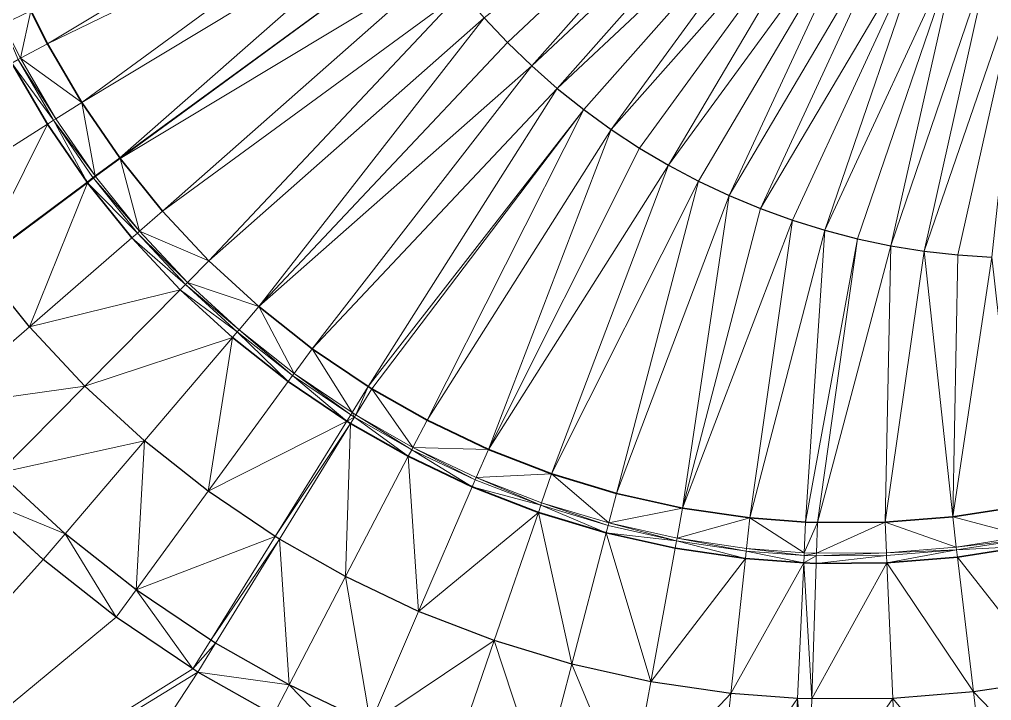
# Model space of a CAD drawing. Header units: metres. Extents: x 246428 to 246884, y 7418966 to 7419490.
# Drawn here: x 246562.6 to 246576.93, y 7419286.59 to 7419296.63 of the extents above; entities that cross this region are included whole.
import ezdxf

# ---------------------------------------------------------------- set-up
doc = ezdxf.new("R2010")
doc.units = ezdxf.units.M
doc.linetypes.add('blank name', pattern=[0])
doc.linetypes.add('HIDDEN', pattern=[9.525, 6.35, -3.175])
doc.layers.add('_12D_UNMAPPED', color=7, linetype='Continuous')
doc.layers.add('BATTER', color=250, linetype='HIDDEN', lineweight=25)
doc.layers.add('GRADELINES', color=250, linetype='HIDDEN', lineweight=25)
for name, color, linetype, lineweight, true_color in [('KERB_BACK', 7, 'Continuous', 35, 0x5fd2ff), ('KERB_LINE', 7, 'Continuous', 18, 0xb9b9b9), ('KERB_LIP', 7, 'Continuous', 35, 0x5fd2ff), ('KERB_TOP', 7, 'Continuous', 18, 0xb9b9b9)]:
    doc.layers.add(name, color=color, linetype=linetype, lineweight=lineweight, true_color=true_color)

msp = doc.modelspace()

# ---------------------------------------------------------------- linework, layer by layer
at = {"layer": '_12D_UNMAPPED', "color": 3, "linetype": 'blank name', "lineweight": 0}
for points in [[(246569.792, 7419296.296, 32.479), (246569.449, 7419296.659, 32.47), (246573.758, 7419300.011, 32.322)], [(246570.152, 7419295.948, 32.488), (246569.792, 7419296.296, 32.479), (246573.758, 7419300.011, 32.322)], [(246570.152, 7419295.948, 32.488), (246573.758, 7419300.011, 32.322), (246574.084, 7419299.633, 32.34)], [(246570.527, 7419295.618, 32.497), (246570.152, 7419295.948, 32.488), (246574.084, 7419299.633, 32.34)], [(246570.527, 7419295.618, 32.497), (246574.084, 7419299.633, 32.34), (246574.434, 7419299.275, 32.359)], [(246570.918, 7419295.306, 32.506), (246570.527, 7419295.618, 32.497), (246574.434, 7419299.275, 32.359)], [(246571.322, 7419295.013, 32.515), (246570.918, 7419295.306, 32.506), (246574.434, 7419299.275, 32.359)], [(246571.322, 7419295.013, 32.515), (246574.434, 7419299.275, 32.359), (246574.805, 7419298.94, 32.378)], [(246567.778, 7419299.139, 32.416), (246563.011, 7419296.273, 32.271), (246562.764, 7419296.76, 32.263)], [(246567.778, 7419299.139, 32.416), (246568.007, 7419298.695, 32.425), (246563.011, 7419296.273, 32.271)], [(246561.698, 7419298.97, 32.226), (246562.764, 7419296.76, 32.263), (246562.359, 7419296.564, 32.238)], [(246571.74, 7419294.738, 32.524), (246571.322, 7419295.013, 32.515), (246574.805, 7419298.94, 32.378)], [(246572.171, 7419294.484, 32.533), (246571.74, 7419294.738, 32.524), (246574.805, 7419298.94, 32.378)], [(246572.171, 7419294.484, 32.533), (246574.805, 7419298.94, 32.378), (246575.196, 7419298.629, 32.397)], [(246568.007, 7419298.695, 32.425), (246563.515, 7419295.409, 32.286), (246563.011, 7419296.273, 32.271)], [(246568.007, 7419298.695, 32.425), (246568.257, 7419298.262, 32.434), (246563.515, 7419295.409, 32.286)], [(246572.612, 7419294.25, 32.542), (246572.171, 7419294.484, 32.533), (246575.196, 7419298.629, 32.397)], [(246573.065, 7419294.037, 32.551), (246572.612, 7419294.25, 32.542), (246575.196, 7419298.629, 32.397)], [(246573.065, 7419294.037, 32.551), (246575.196, 7419298.629, 32.397), (246575.605, 7419298.342, 32.416)], [(246573.526, 7419293.845, 32.561), (246573.065, 7419294.037, 32.551), (246575.605, 7419298.342, 32.416)], [(246573.526, 7419293.845, 32.561), (246575.605, 7419298.342, 32.416), (246576.032, 7419298.082, 32.435)], [(246568.257, 7419298.262, 32.434), (246564.075, 7419294.594, 32.301), (246563.515, 7419295.409, 32.286)], [(246568.257, 7419298.262, 32.434), (246568.526, 7419297.841, 32.443), (246564.075, 7419294.594, 32.301)], [(246573.996, 7419293.675, 32.57), (246573.526, 7419293.845, 32.561), (246576.032, 7419298.082, 32.435)], [(246574.474, 7419293.527, 32.579), (246573.996, 7419293.675, 32.57), (246576.032, 7419298.082, 32.435)], [(246574.474, 7419293.527, 32.579), (246576.032, 7419298.082, 32.435), (246576.474, 7419297.848, 32.454)], [(246568.526, 7419297.841, 32.443), (246564.081, 7419294.585, 32.301), (246564.075, 7419294.594, 32.301)], [(246568.526, 7419297.841, 32.443), (246564.075, 7419294.594, 32.301), (246564.075, 7419294.594, 32.301)], [(246568.526, 7419297.841, 32.443), (246568.815, 7419297.433, 32.452), (246564.081, 7419294.585, 32.301)], [(246574.958, 7419293.401, 32.588), (246574.474, 7419293.527, 32.579), (246576.474, 7419297.848, 32.454)], [(246575.447, 7419293.298, 32.597), (246574.958, 7419293.401, 32.588), (246576.474, 7419297.848, 32.454)], [(246575.447, 7419293.298, 32.597), (246576.474, 7419297.848, 32.454), (246576.929, 7419297.642, 32.472)], [(246575.941, 7419293.219, 32.606), (246575.447, 7419293.298, 32.597), (246576.929, 7419297.642, 32.472)], [(246575.941, 7419293.219, 32.606), (246576.929, 7419297.642, 32.472), (246577.397, 7419297.465, 32.491)], [(246568.815, 7419297.433, 32.452), (246564.708, 7419293.806, 32.316), (246564.081, 7419294.585, 32.301)], [(246568.815, 7419297.433, 32.452), (246569.123, 7419297.039, 32.461), (246564.708, 7419293.806, 32.316)], [(246576.438, 7419293.162, 32.615), (246575.941, 7419293.219, 32.606), (246577.397, 7419297.465, 32.491)], [(246576.936, 7419293.129, 32.624), (246576.438, 7419293.162, 32.615), (246577.397, 7419297.465, 32.491)], [(246569.123, 7419297.039, 32.461), (246565.391, 7419293.077, 32.331), (246564.708, 7419293.806, 32.316)], [(246565.391, 7419293.077, 32.331), (246569.123, 7419297.039, 32.461), (246569.449, 7419296.659, 32.47)], [(246562.764, 7419296.76, 32.263), (246562.614, 7419296.061, 32.246), (246562.359, 7419296.564, 32.238)], [(246562.764, 7419296.76, 32.263), (246563.011, 7419296.273, 32.271), (246562.614, 7419296.061, 32.246)], [(246562.359, 7419296.564, 32.238), (246562.614, 7419296.061, 32.246), (246562.579, 7419296.042, 32.396)], [(246566.127, 7419292.4, 32.346), (246565.391, 7419293.077, 32.331), (246569.449, 7419296.659, 32.47)], [(246566.127, 7419292.4, 32.346), (246569.449, 7419296.659, 32.47), (246569.792, 7419296.296, 32.479)], [(246563.011, 7419296.273, 32.271), (246563.515, 7419295.409, 32.286), (246562.614, 7419296.061, 32.246)], [(246566.127, 7419292.4, 32.346), (246569.792, 7419296.296, 32.479), (246570.152, 7419295.948, 32.488)], [(246562.482, 7419295.99, 32.396), (246563.008, 7419295.088, 32.411), (246560.841, 7419293.714, 32.386)], [(246562.579, 7419296.042, 32.396), (246563.101, 7419295.147, 32.411), (246562.482, 7419295.99, 32.396)], [(246563.101, 7419295.147, 32.411), (246563.008, 7419295.088, 32.411), (246562.482, 7419295.99, 32.396)], [(246562.614, 7419296.061, 32.246), (246563.135, 7419295.168, 32.261), (246562.579, 7419296.042, 32.396)], [(246563.135, 7419295.168, 32.261), (246563.101, 7419295.147, 32.411), (246562.579, 7419296.042, 32.396)], [(246563.515, 7419295.409, 32.286), (246563.135, 7419295.168, 32.261), (246562.614, 7419296.061, 32.246)], [(246566.912, 7419291.78, 32.361), (246566.127, 7419292.4, 32.346), (246570.152, 7419295.948, 32.488)], [(246570.527, 7419295.618, 32.497), (246566.912, 7419291.78, 32.361), (246570.152, 7419295.948, 32.488)], [(246570.527, 7419295.618, 32.497), (246567.741, 7419291.221, 32.376), (246566.912, 7419291.78, 32.361)], [(246567.741, 7419291.221, 32.376), (246570.527, 7419295.618, 32.497), (246570.918, 7419295.306, 32.506)], [(246563.515, 7419295.409, 32.286), (246563.713, 7419294.326, 32.276), (246563.135, 7419295.168, 32.261)], [(246563.515, 7419295.409, 32.286), (246564.075, 7419294.594, 32.301), (246563.713, 7419294.326, 32.276)], [(246567.795, 7419291.187, 32.377), (246567.741, 7419291.221, 32.376), (246570.918, 7419295.306, 32.506)], [(246567.795, 7419291.187, 32.377), (246567.795, 7419291.187, 32.377), (246570.918, 7419295.306, 32.506)], [(246568.609, 7419290.725, 32.391), (246567.795, 7419291.187, 32.377), (246570.918, 7419295.306, 32.506)], [(246568.609, 7419290.725, 32.391), (246570.918, 7419295.306, 32.506), (246571.322, 7419295.013, 32.515)], [(246563.101, 7419295.147, 32.411), (246563.593, 7419294.237, 32.426), (246563.008, 7419295.088, 32.411)], [(246563.135, 7419295.168, 32.261), (246563.713, 7419294.326, 32.276), (246563.101, 7419295.147, 32.411)], [(246563.713, 7419294.326, 32.276), (246563.681, 7419294.302, 32.426), (246563.101, 7419295.147, 32.411)], [(246563.101, 7419295.147, 32.411), (246563.681, 7419294.302, 32.426), (246563.593, 7419294.237, 32.426)], [(246563.008, 7419295.088, 32.411), (246561.988, 7419293.043, 32.406), (246560.841, 7419293.714, 32.386)], [(246563.593, 7419294.237, 32.426), (246561.988, 7419293.043, 32.406), (246563.008, 7419295.088, 32.411)], [(246569.512, 7419290.296, 32.406), (246568.609, 7419290.725, 32.391), (246571.322, 7419295.013, 32.515)], [(246569.512, 7419290.296, 32.406), (246571.322, 7419295.013, 32.515), (246571.74, 7419294.738, 32.524)], [(246569.512, 7419290.296, 32.406), (246571.74, 7419294.738, 32.524), (246572.171, 7419294.484, 32.533)], [(246564.075, 7419294.594, 32.301), (246564.075, 7419294.594, 32.301), (246563.713, 7419294.326, 32.276)], [(246564.075, 7419294.594, 32.301), (246563.714, 7419294.326, 32.276), (246563.713, 7419294.326, 32.276)], [(246564.075, 7419294.594, 32.301), (246563.72, 7419294.317, 32.276), (246563.714, 7419294.326, 32.276)], [(246564.075, 7419294.594, 32.301), (246564.081, 7419294.585, 32.301), (246563.72, 7419294.317, 32.276)], [(246564.081, 7419294.585, 32.301), (246564.368, 7419293.511, 32.291), (246563.72, 7419294.317, 32.276)], [(246564.081, 7419294.585, 32.301), (246564.708, 7419293.806, 32.316), (246564.368, 7419293.511, 32.291)], [(246570.444, 7419289.936, 32.421), (246569.512, 7419290.296, 32.406), (246572.171, 7419294.484, 32.533)], [(246570.444, 7419289.936, 32.421), (246572.171, 7419294.484, 32.533), (246572.612, 7419294.25, 32.542)], [(246563.681, 7419294.302, 32.426), (246563.681, 7419294.302, 32.426), (246563.593, 7419294.236, 32.426)], [(246563.681, 7419294.302, 32.426), (246563.593, 7419294.236, 32.426), (246563.593, 7419294.237, 32.426)], [(246563.681, 7419294.302, 32.426), (246563.688, 7419294.293, 32.426), (246563.593, 7419294.236, 32.426)], [(246563.688, 7419294.293, 32.426), (246563.6, 7419294.227, 32.426), (246563.593, 7419294.236, 32.426)], [(246563.688, 7419294.293, 32.426), (246564.338, 7419293.485, 32.441), (246563.6, 7419294.227, 32.426)], [(246563.714, 7419294.326, 32.276), (246563.681, 7419294.302, 32.426), (246563.681, 7419294.302, 32.426)], [(246563.713, 7419294.326, 32.276), (246563.714, 7419294.326, 32.276), (246563.681, 7419294.302, 32.426)], [(246563.714, 7419294.326, 32.276), (246563.72, 7419294.317, 32.276), (246563.681, 7419294.302, 32.426)], [(246563.72, 7419294.317, 32.276), (246563.688, 7419294.293, 32.426), (246563.681, 7419294.302, 32.426)], [(246563.72, 7419294.317, 32.276), (246564.368, 7419293.511, 32.291), (246563.688, 7419294.293, 32.426)], [(246564.368, 7419293.511, 32.291), (246564.338, 7419293.485, 32.441), (246563.688, 7419294.293, 32.426)], [(246563.593, 7419294.236, 32.426), (246561.988, 7419293.043, 32.406), (246563.593, 7419294.237, 32.426)], [(246561.988, 7419293.043, 32.406), (246561.988, 7419293.043, 32.406), (246563.593, 7419294.237, 32.426)], [(246563.6, 7419294.227, 32.426), (246561.988, 7419293.043, 32.406), (246563.593, 7419294.236, 32.426)], [(246561.996, 7419293.033, 32.406), (246561.988, 7419293.043, 32.406), (246563.6, 7419294.227, 32.426)], [(246562.745, 7419292.102, 32.421), (246561.996, 7419293.033, 32.406), (246563.6, 7419294.227, 32.426)], [(246564.255, 7419293.413, 32.441), (246562.745, 7419292.102, 32.421), (246563.6, 7419294.227, 32.426)], [(246564.338, 7419293.485, 32.441), (246564.255, 7419293.413, 32.441), (246563.6, 7419294.227, 32.426)], [(246571.401, 7419289.646, 32.436), (246570.444, 7419289.936, 32.421), (246572.612, 7419294.25, 32.542)], [(246571.401, 7419289.646, 32.436), (246572.612, 7419294.25, 32.542), (246573.065, 7419294.037, 32.551)], [(246572.377, 7419289.428, 32.451), (246571.401, 7419289.646, 32.436), (246573.065, 7419294.037, 32.551)], [(246572.377, 7419289.428, 32.451), (246573.065, 7419294.037, 32.551), (246573.526, 7419293.845, 32.561)], [(246572.377, 7419289.428, 32.451), (246573.526, 7419293.845, 32.561), (246573.996, 7419293.675, 32.57)], [(246564.708, 7419293.806, 32.316), (246565.391, 7419293.077, 32.331), (246564.368, 7419293.511, 32.291)], [(246573.366, 7419289.285, 32.466), (246572.377, 7419289.428, 32.451), (246573.996, 7419293.675, 32.57)], [(246573.366, 7419289.285, 32.466), (246573.996, 7419293.675, 32.57), (246574.474, 7419293.527, 32.579)], [(246564.969, 7419292.65, 32.456), (246562.745, 7419292.102, 32.421), (246564.255, 7419293.413, 32.441)], [(246564.338, 7419293.485, 32.441), (246565.046, 7419292.729, 32.456), (246564.255, 7419293.413, 32.441)], [(246565.046, 7419292.729, 32.456), (246564.969, 7419292.65, 32.456), (246564.255, 7419293.413, 32.441)], [(246564.368, 7419293.511, 32.291), (246565.075, 7419292.757, 32.306), (246564.338, 7419293.485, 32.441)], [(246565.075, 7419292.757, 32.306), (246565.046, 7419292.729, 32.456), (246564.338, 7419293.485, 32.441)], [(246565.391, 7419293.077, 32.331), (246565.075, 7419292.757, 32.306), (246564.368, 7419293.511, 32.291)], [(246574.19, 7419289.222, 32.479), (246573.366, 7419289.285, 32.466), (246574.474, 7419293.527, 32.579)], [(246574.19, 7419289.222, 32.479), (246574.474, 7419293.527, 32.579), (246574.958, 7419293.401, 32.588)], [(246574.364, 7419289.216, 32.484), (246574.19, 7419289.222, 32.479), (246574.958, 7419293.401, 32.588)], [(246575.447, 7419293.298, 32.597), (246574.364, 7419289.216, 32.484), (246574.958, 7419293.401, 32.588)], [(246575.447, 7419293.298, 32.597), (246575.363, 7419289.221, 32.512), (246574.364, 7419289.216, 32.484)], [(246575.447, 7419293.298, 32.597), (246575.941, 7419293.219, 32.606), (246575.363, 7419289.221, 32.512)], [(246575.941, 7419293.219, 32.606), (246576.36, 7419289.302, 32.54), (246575.363, 7419289.221, 32.512)], [(246575.941, 7419293.219, 32.606), (246576.438, 7419293.162, 32.615), (246576.36, 7419289.302, 32.54)], [(246576.438, 7419293.162, 32.615), (246576.936, 7419293.129, 32.624), (246576.36, 7419289.302, 32.54)], [(246576.936, 7419293.129, 32.624), (246577.348, 7419289.456, 32.568), (246576.36, 7419289.302, 32.54)], [(246561.996, 7419293.033, 32.406), (246562.745, 7419292.102, 32.421), (246561.386, 7419290.922, 33.321)], [(246565.391, 7419293.077, 32.331), (246566.127, 7419292.4, 32.346), (246565.075, 7419292.757, 32.306)], [(246565.046, 7419292.729, 32.456), (246565.809, 7419292.027, 32.471), (246564.969, 7419292.65, 32.456)], [(246565.075, 7419292.757, 32.306), (246565.835, 7419292.058, 32.321), (246565.046, 7419292.729, 32.456)], [(246565.835, 7419292.058, 32.321), (246565.809, 7419292.027, 32.471), (246565.046, 7419292.729, 32.456)], [(246566.127, 7419292.4, 32.346), (246565.835, 7419292.058, 32.321), (246565.075, 7419292.757, 32.306)], [(246564.969, 7419292.65, 32.456), (246563.561, 7419291.23, 32.436), (246562.745, 7419292.102, 32.421)], [(246564.969, 7419292.65, 32.456), (246565.738, 7419291.943, 32.471), (246563.561, 7419291.23, 32.436)], [(246565.809, 7419292.027, 32.471), (246565.738, 7419291.943, 32.471), (246564.969, 7419292.65, 32.456)], [(246566.127, 7419292.4, 32.346), (246566.646, 7419291.417, 32.336), (246565.835, 7419292.058, 32.321)], [(246566.127, 7419292.4, 32.346), (246566.912, 7419291.78, 32.361), (246566.646, 7419291.417, 32.336)], [(246562.745, 7419292.102, 32.421), (246563.561, 7419291.23, 32.436), (246561.386, 7419290.922, 33.321)], [(246565.809, 7419292.027, 32.471), (246566.558, 7419291.296, 32.486), (246565.738, 7419291.943, 32.471)], [(246565.835, 7419292.058, 32.321), (246566.623, 7419291.385, 32.486), (246565.809, 7419292.027, 32.471)], [(246565.809, 7419292.027, 32.471), (246566.623, 7419291.385, 32.486), (246566.558, 7419291.296, 32.486)], [(246565.835, 7419292.058, 32.321), (246566.646, 7419291.417, 32.336), (246566.623, 7419291.385, 32.486)], [(246565.738, 7419291.943, 32.471), (246564.44, 7419290.421, 32.451), (246563.561, 7419291.23, 32.436)], [(246565.738, 7419291.943, 32.471), (246565.378, 7419289.681, 32.466), (246564.44, 7419290.421, 32.451)], [(246565.738, 7419291.943, 32.471), (246566.558, 7419291.296, 32.486), (246565.378, 7419289.681, 32.466)], [(246566.912, 7419291.78, 32.361), (246567.503, 7419290.839, 32.351), (246566.646, 7419291.417, 32.336)], [(246566.912, 7419291.78, 32.361), (246567.741, 7419291.221, 32.376), (246567.503, 7419290.839, 32.351)], [(246566.623, 7419291.385, 32.486), (246567.424, 7419290.711, 32.501), (246566.558, 7419291.296, 32.486)], [(246566.646, 7419291.417, 32.336), (246567.482, 7419290.805, 32.501), (246566.623, 7419291.385, 32.486)], [(246566.623, 7419291.385, 32.486), (246567.482, 7419290.805, 32.501), (246567.424, 7419290.711, 32.501)], [(246566.646, 7419291.417, 32.336), (246567.503, 7419290.839, 32.351), (246567.482, 7419290.805, 32.501)], [(246566.558, 7419291.296, 32.486), (246567.424, 7419290.711, 32.501), (246565.378, 7419289.681, 32.466)], [(246563.561, 7419291.23, 32.436), (246562.294, 7419289.951, 33.336), (246561.386, 7419290.922, 33.321)], [(246563.561, 7419291.23, 32.436), (246564.44, 7419290.421, 32.451), (246562.294, 7419289.951, 33.336)], [(246567.741, 7419291.221, 32.376), (246567.559, 7419290.804, 32.352), (246567.503, 7419290.839, 32.351)], [(246567.741, 7419291.221, 32.376), (246567.795, 7419291.187, 32.377), (246567.559, 7419290.804, 32.352)], [(246567.795, 7419291.187, 32.377), (246567.559, 7419290.804, 32.352), (246567.559, 7419290.804, 32.352)], [(246567.795, 7419291.187, 32.377), (246568.4, 7419290.326, 32.366), (246567.559, 7419290.804, 32.352)], [(246567.795, 7419291.187, 32.377), (246567.795, 7419291.187, 32.377), (246567.559, 7419290.804, 32.352)], [(246567.795, 7419291.187, 32.377), (246568.609, 7419290.725, 32.391), (246568.4, 7419290.326, 32.366)], [(246567.503, 7419290.839, 32.351), (246567.538, 7419290.77, 32.502), (246567.482, 7419290.805, 32.501)], [(246567.503, 7419290.839, 32.351), (246567.559, 7419290.804, 32.352), (246567.538, 7419290.77, 32.502)], [(246567.424, 7419290.711, 32.501), (246566.368, 7419289.013, 32.481), (246565.378, 7419289.681, 32.466)], [(246567.424, 7419290.711, 32.501), (246567.48, 7419290.676, 32.502), (246566.368, 7419289.013, 32.481)], [(246567.48, 7419290.676, 32.502), (246566.433, 7419288.973, 32.482), (246566.368, 7419289.013, 32.481)], [(246567.481, 7419290.676, 32.502), (246567.405, 7419288.421, 32.496), (246566.433, 7419288.973, 32.482)], [(246567.481, 7419290.676, 32.502), (246566.433, 7419288.973, 32.482), (246566.433, 7419288.973, 32.482)], [(246567.48, 7419290.676, 32.502), (246567.481, 7419290.676, 32.502), (246566.433, 7419288.973, 32.482)], [(246567.481, 7419290.676, 32.502), (246568.331, 7419290.194, 32.516), (246567.405, 7419288.421, 32.496)], [(246567.482, 7419290.805, 32.501), (246567.538, 7419290.77, 32.502), (246567.424, 7419290.711, 32.501)], [(246567.538, 7419290.77, 32.502), (246567.48, 7419290.676, 32.502), (246567.424, 7419290.711, 32.501)], [(246567.538, 7419290.77, 32.502), (246567.481, 7419290.676, 32.502), (246567.48, 7419290.676, 32.502)], [(246567.538, 7419290.77, 32.502), (246567.538, 7419290.77, 32.502), (246567.48, 7419290.676, 32.502)], [(246567.538, 7419290.77, 32.502), (246568.331, 7419290.194, 32.516), (246567.481, 7419290.676, 32.502)], [(246567.559, 7419290.804, 32.352), (246567.559, 7419290.804, 32.352), (246567.538, 7419290.77, 32.502)], [(246567.559, 7419290.804, 32.352), (246567.538, 7419290.77, 32.502), (246567.538, 7419290.77, 32.502)], [(246567.559, 7419290.804, 32.352), (246568.382, 7419290.291, 32.516), (246567.538, 7419290.77, 32.502)], [(246567.538, 7419290.77, 32.502), (246568.382, 7419290.291, 32.516), (246568.331, 7419290.194, 32.516)], [(246567.559, 7419290.804, 32.352), (246568.4, 7419290.326, 32.366), (246568.382, 7419290.291, 32.516)], [(246568.609, 7419290.725, 32.391), (246569.512, 7419290.296, 32.406), (246568.4, 7419290.326, 32.366)], [(246564.44, 7419290.421, 32.451), (246563.273, 7419289.052, 33.351), (246562.294, 7419289.951, 33.336)], [(246564.44, 7419290.421, 32.451), (246564.316, 7419288.228, 33.366), (246563.273, 7419289.052, 33.351)], [(246564.44, 7419290.421, 32.451), (246565.378, 7419289.681, 32.466), (246564.316, 7419288.228, 33.366)], [(246568.382, 7419290.291, 32.516), (246569.275, 7419289.745, 32.531), (246568.331, 7419290.194, 32.516)], [(246568.4, 7419290.326, 32.366), (246569.318, 7419289.846, 32.531), (246568.382, 7419290.291, 32.516)], [(246568.382, 7419290.291, 32.516), (246569.318, 7419289.846, 32.531), (246569.275, 7419289.745, 32.531)], [(246569.512, 7419290.296, 32.406), (246569.334, 7419289.883, 32.381), (246568.4, 7419290.326, 32.366)], [(246568.4, 7419290.326, 32.366), (246569.334, 7419289.883, 32.381), (246569.318, 7419289.846, 32.531)], [(246569.334, 7419289.883, 32.381), (246569.512, 7419290.296, 32.406), (246570.444, 7419289.936, 32.421)], [(246568.331, 7419290.194, 32.516), (246568.484, 7419287.908, 32.511), (246567.405, 7419288.421, 32.496)], [(246568.331, 7419290.194, 32.516), (246569.275, 7419289.745, 32.531), (246568.484, 7419287.908, 32.511)], [(246562.294, 7419289.951, 33.336), (246563.273, 7419289.052, 33.351), (246561.942, 7419289.596, 33.326)], [(246569.275, 7419289.745, 32.531), (246569.318, 7419289.846, 32.531), (246570.285, 7419289.472, 32.546)], [(246569.318, 7419289.846, 32.531), (246569.334, 7419289.883, 32.381), (246570.285, 7419289.472, 32.546)], [(246569.334, 7419289.883, 32.381), (246570.444, 7419289.936, 32.421), (246570.298, 7419289.51, 32.396)], [(246569.334, 7419289.883, 32.381), (246570.298, 7419289.51, 32.396), (246570.285, 7419289.472, 32.546)], [(246570.444, 7419289.936, 32.421), (246571.287, 7419289.211, 32.411), (246570.298, 7419289.51, 32.396)], [(246570.444, 7419289.936, 32.421), (246571.401, 7419289.646, 32.436), (246571.287, 7419289.211, 32.411)], [(246565.378, 7419289.681, 32.466), (246566.368, 7419289.013, 32.481), (246564.316, 7419288.228, 33.366)], [(246568.484, 7419287.908, 32.511), (246569.275, 7419289.745, 32.531), (246570.249, 7419289.368, 32.546)], [(246569.275, 7419289.745, 32.531), (246570.285, 7419289.472, 32.546), (246570.249, 7419289.368, 32.546)], [(246561.942, 7419289.596, 33.326), (246562.948, 7419288.671, 33.341), (246556.799, 7419281.845, 31.365)], [(246563.273, 7419289.052, 33.351), (246562.948, 7419288.671, 33.341), (246561.942, 7419289.596, 33.326)], [(246571.401, 7419289.646, 32.436), (246572.377, 7419289.428, 32.451), (246571.287, 7419289.211, 32.411)], [(246570.285, 7419289.472, 32.546), (246571.249, 7419289.065, 32.561), (246570.249, 7419289.368, 32.546)], [(246570.298, 7419289.51, 32.396), (246571.277, 7419289.172, 32.561), (246570.285, 7419289.472, 32.546)], [(246570.285, 7419289.472, 32.546), (246571.277, 7419289.172, 32.561), (246571.249, 7419289.065, 32.561)], [(246570.298, 7419289.51, 32.396), (246571.287, 7419289.211, 32.411), (246571.277, 7419289.172, 32.561)], [(246572.377, 7419289.428, 32.451), (246572.296, 7419288.986, 32.426), (246571.287, 7419289.211, 32.411)], [(246572.377, 7419289.428, 32.451), (246573.366, 7419289.285, 32.466), (246572.296, 7419288.986, 32.426)], [(246576.36, 7419289.302, 32.54), (246577.348, 7419289.456, 32.568), (246577.434, 7419289.015, 32.543)], [(246569.598, 7419287.477, 32.526), (246568.484, 7419287.908, 32.511), (246570.249, 7419289.368, 32.546)], [(246569.598, 7419287.477, 32.526), (246570.249, 7419289.368, 32.546), (246570.741, 7419287.131, 32.541)], [(246570.249, 7419289.368, 32.546), (246571.249, 7419289.065, 32.561), (246570.741, 7419287.131, 32.541)], [(246573.366, 7419289.285, 32.466), (246573.318, 7419288.837, 32.441), (246572.296, 7419288.986, 32.426)], [(246573.366, 7419289.285, 32.466), (246574.17, 7419288.773, 32.454), (246573.318, 7419288.837, 32.441)], [(246573.366, 7419289.285, 32.466), (246574.19, 7419289.222, 32.479), (246574.17, 7419288.773, 32.454)], [(246575.363, 7419289.221, 32.512), (246576.36, 7419289.302, 32.54), (246576.413, 7419288.855, 32.515)], [(246576.36, 7419289.302, 32.54), (246577.434, 7419289.015, 32.543), (246576.413, 7419288.855, 32.515)], [(246571.277, 7419289.172, 32.561), (246572.288, 7419288.947, 32.576), (246571.249, 7419289.065, 32.561)], [(246571.287, 7419289.211, 32.411), (246572.288, 7419288.947, 32.576), (246571.277, 7419289.172, 32.561)], [(246571.287, 7419289.211, 32.411), (246572.296, 7419288.986, 32.426), (246572.288, 7419288.947, 32.576)], [(246574.19, 7419289.222, 32.479), (246574.364, 7419289.216, 32.484), (246574.17, 7419288.773, 32.454)], [(246574.364, 7419289.216, 32.484), (246574.349, 7419288.766, 32.459), (246574.17, 7419288.773, 32.454)], [(246574.364, 7419289.216, 32.484), (246575.363, 7419289.221, 32.512), (246574.349, 7419288.766, 32.459)], [(246575.363, 7419289.221, 32.512), (246575.383, 7419288.772, 32.487), (246574.349, 7419288.766, 32.459)], [(246575.363, 7419289.221, 32.512), (246576.413, 7419288.855, 32.515), (246575.383, 7419288.772, 32.487)], [(246563.273, 7419289.052, 33.351), (246564.021, 7419287.824, 33.356), (246562.948, 7419288.671, 33.341)], [(246563.273, 7419289.052, 33.351), (246564.316, 7419288.228, 33.366), (246564.021, 7419287.824, 33.356)], [(246566.368, 7419289.013, 32.481), (246565.418, 7419287.484, 33.381), (246564.316, 7419288.228, 33.366)], [(246566.368, 7419289.013, 32.481), (246566.433, 7419288.973, 32.482), (246565.418, 7419287.484, 33.381)], [(246566.433, 7419288.973, 32.482), (246565.49, 7419287.44, 33.382), (246565.418, 7419287.484, 33.381)], [(246566.433, 7419288.973, 32.482), (246566.572, 7419286.825, 33.396), (246565.49, 7419287.44, 33.382)], [(246566.433, 7419288.973, 32.482), (246566.433, 7419288.973, 32.482), (246565.49, 7419287.44, 33.382)], [(246566.433, 7419288.973, 32.482), (246565.49, 7419287.44, 33.382), (246565.49, 7419287.44, 33.382)], [(246566.433, 7419288.973, 32.482), (246567.405, 7419288.421, 32.496), (246566.572, 7419286.825, 33.396)], [(246571.249, 7419289.065, 32.561), (246571.907, 7419286.871, 32.556), (246570.741, 7419287.131, 32.541)], [(246572.288, 7419288.947, 32.576), (246572.269, 7419288.838, 32.576), (246571.249, 7419289.065, 32.561)], [(246571.249, 7419289.065, 32.561), (246572.269, 7419288.838, 32.576), (246571.907, 7419286.871, 32.556)], [(246572.296, 7419288.986, 32.426), (246573.314, 7419288.798, 32.591), (246572.288, 7419288.947, 32.576)], [(246572.296, 7419288.986, 32.426), (246573.318, 7419288.837, 32.441), (246573.314, 7419288.798, 32.591)], [(246576.413, 7419288.855, 32.515), (246577.434, 7419289.015, 32.543), (246577.442, 7419288.975, 32.693)], [(246576.413, 7419288.855, 32.515), (246577.442, 7419288.975, 32.693), (246576.418, 7419288.815, 32.665)], [(246576.418, 7419288.815, 32.665), (246577.442, 7419288.975, 32.693), (246577.463, 7419288.868, 32.693)], [(246572.269, 7419288.838, 32.576), (246573.302, 7419288.688, 32.591), (246571.907, 7419286.871, 32.556)], [(246572.288, 7419288.947, 32.576), (246573.302, 7419288.688, 32.591), (246572.269, 7419288.838, 32.576)], [(246572.288, 7419288.947, 32.576), (246573.314, 7419288.798, 32.591), (246573.302, 7419288.688, 32.591)], [(246573.318, 7419288.837, 32.441), (246574.168, 7419288.733, 32.604), (246573.314, 7419288.798, 32.591)], [(246573.318, 7419288.837, 32.441), (246574.17, 7419288.773, 32.454), (246574.168, 7419288.733, 32.604)], [(246575.383, 7419288.772, 32.487), (246576.413, 7419288.855, 32.515), (246576.418, 7419288.815, 32.665)], [(246575.383, 7419288.772, 32.487), (246576.418, 7419288.815, 32.665), (246575.385, 7419288.732, 32.637)], [(246575.385, 7419288.732, 32.637), (246576.418, 7419288.815, 32.665), (246575.389, 7419288.622, 32.637)], [(246576.418, 7419288.815, 32.665), (246576.431, 7419288.706, 32.665), (246575.389, 7419288.622, 32.637)], [(246576.418, 7419288.815, 32.665), (246577.463, 7419288.868, 32.693), (246576.431, 7419288.706, 32.665)], [(246576.431, 7419288.706, 32.665), (246577.463, 7419288.868, 32.693), (246577.846, 7419286.905, 32.673)], [(246562.948, 7419288.671, 33.341), (246564.021, 7419287.824, 33.356), (246556.799, 7419281.845, 31.365)], [(246573.302, 7419288.688, 32.591), (246573.089, 7419286.7, 32.571), (246571.907, 7419286.871, 32.556)], [(246573.302, 7419288.688, 32.591), (246574.163, 7419288.623, 32.604), (246573.089, 7419286.7, 32.571)], [(246573.314, 7419288.798, 32.591), (246574.163, 7419288.623, 32.604), (246573.302, 7419288.688, 32.591)], [(246573.314, 7419288.798, 32.591), (246574.168, 7419288.733, 32.604), (246574.163, 7419288.623, 32.604)], [(246574.168, 7419288.733, 32.604), (246574.348, 7419288.726, 32.609), (246574.163, 7419288.623, 32.604)], [(246574.348, 7419288.726, 32.609), (246574.345, 7419288.616, 32.609), (246574.163, 7419288.623, 32.604)], [(246574.17, 7419288.773, 32.454), (246574.349, 7419288.766, 32.459), (246574.168, 7419288.733, 32.604)], [(246574.349, 7419288.766, 32.459), (246574.348, 7419288.726, 32.609), (246574.168, 7419288.733, 32.604)], [(246574.348, 7419288.726, 32.609), (246575.385, 7419288.732, 32.637), (246574.345, 7419288.616, 32.609)], [(246575.385, 7419288.732, 32.637), (246575.389, 7419288.622, 32.637), (246574.345, 7419288.616, 32.609)], [(246574.349, 7419288.766, 32.459), (246575.383, 7419288.772, 32.487), (246574.348, 7419288.726, 32.609)], [(246575.383, 7419288.772, 32.487), (246575.385, 7419288.732, 32.637), (246574.348, 7419288.726, 32.609)], [(246575.389, 7419288.622, 32.637), (246576.431, 7419288.706, 32.665), (246576.666, 7419286.72, 32.645)], [(246576.431, 7419288.706, 32.665), (246577.846, 7419286.905, 32.673), (246576.666, 7419286.72, 32.645)], [(246574.163, 7419288.623, 32.604), (246574.073, 7419286.625, 32.584), (246573.089, 7419286.7, 32.571)], [(246574.163, 7419288.623, 32.604), (246574.281, 7419286.617, 32.589), (246574.073, 7419286.625, 32.584)], [(246574.163, 7419288.623, 32.604), (246574.345, 7419288.616, 32.609), (246574.281, 7419286.617, 32.589)], [(246574.345, 7419288.616, 32.609), (246575.389, 7419288.622, 32.637), (246574.281, 7419286.617, 32.589)], [(246575.389, 7419288.622, 32.637), (246575.475, 7419286.624, 32.617), (246574.281, 7419286.617, 32.589)], [(246575.389, 7419288.622, 32.637), (246576.666, 7419286.72, 32.645), (246575.475, 7419286.624, 32.617)], [(246567.405, 7419288.421, 32.496), (246567.772, 7419286.254, 33.411), (246566.572, 7419286.825, 33.396)], [(246567.405, 7419288.421, 32.496), (246568.484, 7419287.908, 32.511), (246567.772, 7419286.254, 33.411)], [(246564.316, 7419288.228, 33.366), (246565.154, 7419287.06, 33.371), (246564.021, 7419287.824, 33.356)], [(246564.316, 7419288.228, 33.366), (246565.418, 7419287.484, 33.381), (246565.154, 7419287.06, 33.371)], [(246564.021, 7419287.824, 33.356), (246565.154, 7419287.06, 33.371), (246556.799, 7419281.845, 31.365)], [(246568.484, 7419287.908, 32.511), (246569.598, 7419287.477, 32.526), (246567.772, 7419286.254, 33.411)], [(246565.418, 7419287.484, 33.381), (246565.49, 7419287.44, 33.382), (246565.154, 7419287.06, 33.371)], [(246565.49, 7419287.44, 33.382), (246565.228, 7419287.014, 33.372), (246565.154, 7419287.06, 33.371)], [(246565.49, 7419287.44, 33.382), (246565.228, 7419287.014, 33.372), (246565.228, 7419287.014, 33.372)], [(246565.49, 7419287.44, 33.382), (246565.49, 7419287.44, 33.382), (246565.228, 7419287.014, 33.372)], [(246565.49, 7419287.44, 33.382), (246566.572, 7419286.825, 33.396), (246565.228, 7419287.014, 33.372)], [(246569.598, 7419287.477, 32.526), (246569.012, 7419285.775, 33.426), (246567.772, 7419286.254, 33.411)], [(246569.012, 7419285.775, 33.426), (246569.598, 7419287.477, 32.526), (246570.285, 7419285.39, 33.441)], [(246569.598, 7419287.477, 32.526), (246570.741, 7419287.131, 32.541), (246570.285, 7419285.39, 33.441)], [(246570.741, 7419287.131, 32.541), (246571.582, 7419285.101, 33.456), (246570.285, 7419285.39, 33.441)], [(246570.741, 7419287.131, 32.541), (246571.907, 7419286.871, 32.556), (246571.582, 7419285.101, 33.456)], [(246565.154, 7419287.06, 33.371), (246565.228, 7419287.014, 33.372), (246556.799, 7419281.845, 31.365)], [(246556.799, 7419281.845, 31.365), (246565.228, 7419287.014, 33.372), (246558.853, 7419277.284, 31.394)], [(246565.228, 7419287.014, 33.372), (246565.228, 7419287.014, 33.372), (246556.799, 7419281.845, 31.365)], [(246565.228, 7419287.014, 33.372), (246566.341, 7419286.382, 33.386), (246558.853, 7419277.284, 31.394)], [(246566.572, 7419286.825, 33.396), (246566.341, 7419286.382, 33.386), (246565.228, 7419287.014, 33.372)], [(246566.572, 7419286.825, 33.396), (246567.575, 7419285.795, 33.401), (246566.341, 7419286.382, 33.386)], [(246566.572, 7419286.825, 33.396), (246567.772, 7419286.254, 33.411), (246567.575, 7419285.795, 33.401)], [(246571.907, 7419286.871, 32.556), (246573.089, 7419286.7, 32.571), (246571.582, 7419285.101, 33.456)], [(246576.666, 7419286.72, 32.645), (246577.846, 7419286.905, 32.673), (246578.191, 7419285.138, 33.573)], [(246573.089, 7419286.7, 32.571), (246572.898, 7419284.91, 33.471), (246571.582, 7419285.101, 33.456)], [(246573.089, 7419286.7, 32.571), (246574.073, 7419286.625, 32.584), (246572.898, 7419284.91, 33.471)], [(246575.475, 7419286.624, 32.617), (246576.666, 7419286.72, 32.645), (246576.878, 7419284.932, 33.545)], [(246576.666, 7419286.72, 32.645), (246578.191, 7419285.138, 33.573), (246576.878, 7419284.932, 33.545)], [(246574.073, 7419286.625, 32.584), (246573.993, 7419284.827, 33.484), (246572.898, 7419284.91, 33.471)], [(246574.073, 7419286.625, 32.584), (246574.224, 7419284.818, 33.489), (246573.993, 7419284.827, 33.484)], [(246574.073, 7419286.625, 32.584), (246574.281, 7419286.617, 32.589), (246574.224, 7419284.818, 33.489)], [(246575.475, 7419286.624, 32.617), (246575.553, 7419284.825, 33.517), (246574.224, 7419284.818, 33.489)], [(246574.281, 7419286.617, 32.589), (246575.475, 7419286.624, 32.617), (246574.224, 7419284.818, 33.489)], [(246575.475, 7419286.624, 32.617), (246576.878, 7419284.932, 33.545), (246575.553, 7419284.825, 33.517)]]:
    msp.add_3dface(points, dxfattribs=at)
at = {"layer": 'BATTER'}
for points in [[(246567.772, 7419286.254, 33.411), (246566.572, 7419286.825, 33.396), (246565.49, 7419287.44, 33.382), (246565.49, 7419287.44, 33.382), (246565.418, 7419287.484, 33.381), (246564.316, 7419288.228, 33.366), (246563.273, 7419289.052, 33.351), (246562.294, 7419289.951, 33.336), (246561.386, 7419290.922, 33.321), (246560.552, 7419291.958, 33.306), (246560.543, 7419291.969, 33.306), (246560.543, 7419291.97, 33.306), (246559.621, 7419292.94, 33.108), (246558.757, 7419294.002, 32.907), (246558.316, 7419294.615, 32.797), (246556.78, 7419296.598, 32.305), (246556.773, 7419296.607, 32.303), (246556.773, 7419296.608, 32.302)], [(246566.341, 7419286.382, 33.386), (246565.228, 7419287.014, 33.372), (246565.228, 7419287.014, 33.372), (246565.154, 7419287.06, 33.371), (246564.021, 7419287.824, 33.356), (246562.948, 7419288.671, 33.341), (246561.942, 7419289.596, 33.326), (246561.008, 7419290.594, 33.311), (246560.151, 7419291.659, 33.296), (246560.142, 7419291.671, 33.296), (246560.142, 7419291.671, 33.296), (246559.199, 7419292.672, 33.098), (246558.316, 7419293.767, 32.897), (246557.865, 7419294.398, 32.787), (246556.33, 7419296.381, 32.295), (246556.323, 7419296.39, 32.293), (246556.323, 7419296.39, 32.292)], [(246577.846, 7419286.905, 32.673), (246576.666, 7419286.72, 32.645), (246575.475, 7419286.624, 32.617), (246574.281, 7419286.617, 32.589), (246574.073, 7419286.625, 32.584), (246573.089, 7419286.7, 32.571), (246571.907, 7419286.871, 32.556), (246570.741, 7419287.131, 32.541), (246569.598, 7419287.477, 32.526), (246568.484, 7419287.908, 32.511), (246567.405, 7419288.421, 32.496), (246566.433, 7419288.973, 32.482), (246566.433, 7419288.973, 32.482), (246566.368, 7419289.013, 32.481), (246565.378, 7419289.681, 32.466), (246564.44, 7419290.421, 32.451), (246563.561, 7419291.23, 32.436), (246562.745, 7419292.102, 32.421), (246561.996, 7419293.033, 32.406)]]:
    msp.add_polyline3d(points, dxfattribs=at)
at = {"layer": 'GRADELINES'}
msp.add_polyline3d([(246569.449, 7419296.659, 32.47), (246569.792, 7419296.296, 32.479), (246570.152, 7419295.948, 32.488), (246570.527, 7419295.618, 32.497), (246570.918, 7419295.306, 32.506), (246571.322, 7419295.013, 32.515), (246571.74, 7419294.738, 32.524), (246572.171, 7419294.484, 32.533), (246572.612, 7419294.25, 32.542), (246573.065, 7419294.037, 32.551), (246573.526, 7419293.845, 32.561), (246573.996, 7419293.675, 32.57), (246574.474, 7419293.527, 32.579), (246574.958, 7419293.401, 32.588), (246575.447, 7419293.298, 32.597), (246575.941, 7419293.219, 32.606), (246576.438, 7419293.162, 32.615), (246576.936, 7419293.129, 32.624)], dxfattribs=at)
at = {"layer": 'KERB_BACK'}
msp.add_polyline3d([(246577.463, 7419288.868, 32.693), (246576.431, 7419288.706, 32.665), (246575.389, 7419288.622, 32.637), (246574.345, 7419288.616, 32.609), (246574.163, 7419288.623, 32.604), (246573.302, 7419288.688, 32.591), (246572.269, 7419288.838, 32.576), (246571.249, 7419289.065, 32.561), (246570.249, 7419289.368, 32.546), (246569.275, 7419289.745, 32.531), (246568.331, 7419290.194, 32.516), (246567.481, 7419290.676, 32.502), (246567.48, 7419290.676, 32.502), (246567.424, 7419290.711, 32.501), (246566.558, 7419291.296, 32.486), (246565.738, 7419291.943, 32.471), (246564.969, 7419292.65, 32.456), (246564.255, 7419293.413, 32.441), (246563.6, 7419294.227, 32.426), (246563.593, 7419294.236, 32.426), (246563.593, 7419294.237, 32.426), (246563.008, 7419295.088, 32.411), (246562.482, 7419295.99, 32.396)], dxfattribs=at)
at = {"layer": 'KERB_LINE'}
msp.add_polyline3d([(246577.434, 7419289.015, 32.543), (246576.413, 7419288.855, 32.515), (246575.383, 7419288.772, 32.487), (246574.349, 7419288.766, 32.459), (246574.17, 7419288.773, 32.454), (246573.318, 7419288.837, 32.441), (246572.296, 7419288.986, 32.426), (246571.287, 7419289.211, 32.411), (246570.298, 7419289.51, 32.396), (246569.334, 7419289.883, 32.381), (246568.4, 7419290.326, 32.366), (246567.559, 7419290.804, 32.352), (246567.559, 7419290.804, 32.352), (246567.503, 7419290.839, 32.351), (246566.646, 7419291.417, 32.336), (246565.835, 7419292.058, 32.321), (246565.075, 7419292.757, 32.306), (246564.368, 7419293.511, 32.291), (246563.72, 7419294.317, 32.276), (246563.714, 7419294.326, 32.276), (246563.713, 7419294.326, 32.276), (246563.135, 7419295.168, 32.261), (246562.614, 7419296.061, 32.246), (246562.359, 7419296.564, 32.238)], dxfattribs=at)
at = {"layer": 'KERB_LIP'}
msp.add_polyline3d([(246577.348, 7419289.456, 32.568), (246576.36, 7419289.302, 32.54), (246575.363, 7419289.221, 32.512), (246574.364, 7419289.216, 32.484), (246574.19, 7419289.222, 32.479), (246573.366, 7419289.285, 32.466), (246572.377, 7419289.428, 32.451), (246571.401, 7419289.646, 32.436), (246570.444, 7419289.936, 32.421), (246569.512, 7419290.296, 32.406), (246568.609, 7419290.725, 32.391), (246567.795, 7419291.187, 32.377), (246567.795, 7419291.187, 32.377), (246567.741, 7419291.221, 32.376), (246566.912, 7419291.78, 32.361), (246566.127, 7419292.4, 32.346), (246565.391, 7419293.077, 32.331), (246564.708, 7419293.806, 32.316), (246564.081, 7419294.585, 32.301), (246564.075, 7419294.594, 32.301), (246564.075, 7419294.594, 32.301), (246563.515, 7419295.409, 32.286), (246563.011, 7419296.273, 32.271), (246562.764, 7419296.76, 32.263)], dxfattribs=at)
at = {"layer": 'KERB_TOP'}
msp.add_polyline3d([(246577.442, 7419288.975, 32.693), (246576.418, 7419288.815, 32.665), (246575.385, 7419288.732, 32.637), (246574.348, 7419288.726, 32.609), (246574.168, 7419288.733, 32.604), (246573.314, 7419288.798, 32.591), (246572.288, 7419288.947, 32.576), (246571.277, 7419289.172, 32.561), (246570.285, 7419289.472, 32.546), (246569.318, 7419289.846, 32.531), (246568.382, 7419290.291, 32.516), (246567.538, 7419290.77, 32.502), (246567.538, 7419290.77, 32.502), (246567.482, 7419290.805, 32.501), (246566.623, 7419291.385, 32.486), (246565.809, 7419292.027, 32.471), (246565.046, 7419292.729, 32.456), (246564.338, 7419293.485, 32.441), (246563.688, 7419294.293, 32.426), (246563.681, 7419294.302, 32.426), (246563.681, 7419294.302, 32.426), (246563.101, 7419295.147, 32.411), (246562.579, 7419296.042, 32.396)], dxfattribs=at)

doc.saveas('drawing.dxf')
